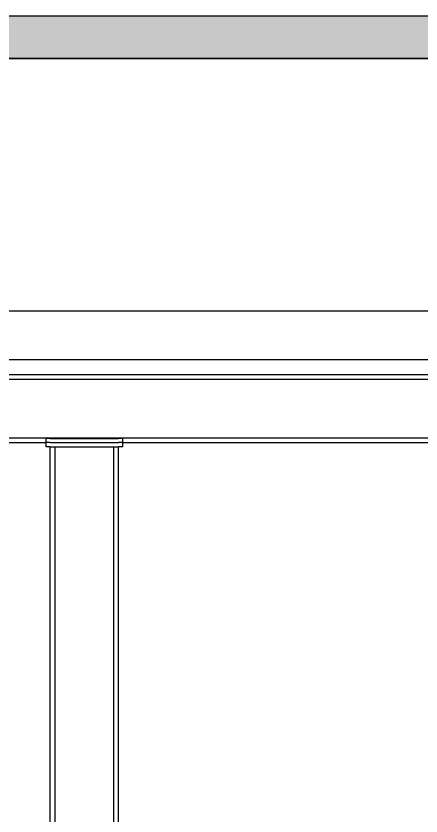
# Model space of a CAD drawing. Header units: millimetres. Extents: x 0 to 157650, y 0 to 89100.
# Drawn here: x 76377 to 79231, y 15793 to 21430 of the extents above; entities that cross this region are included whole.
import ezdxf

# ---------------------------------------------------------------- set-up
doc = ezdxf.new("R2010")
doc.units = ezdxf.units.MM
doc.header["$LTSCALE"] = 150
doc.layers.add('Hatch', color=7, linetype='Continuous', lineweight=18)
doc.layers.add('Visible', color=7, linetype='Continuous', lineweight=25)

msp = doc.modelspace()

# ---------------------------------------------------------------- hatches: boundary and pattern name
at = {"layer": 'Hatch'}
h = msp.add_hatch(dxfattribs=at)
h.set_pattern_fill('AR-CONC', color=256, scale=80.749152, angle=120.0002, style=0)
h.set_pattern_definition([(170.0002, (0, 0), (-245.7093, 526.921), [60.562, -666.1805]), (115.0002, (0, 0), (-469.9926, -400.7258), [48.4495, -532.9444]), (220.4516, (-20.5, 43.9), (-715.702, 126.1953), [51.4697, -566.1663]), (166.1844, (-139.86, -80.75), (-315.1477, 813.1573), [90.843, -999.271]), (216.6358, (-166.1, -13), (-1058.576, 260.317), [77.2045, -849.25]), (111.1843, (-139.9, -80.75), (-1058.576, 260.317), [72.674, -799.417]), (141.0002, (-145.27, 9.37), (40.5542, 579.9778), [60.562, -666.1805]), (86.0002, (-145.3, 9.37), (-605.3405, -122.6257), [48.4495, -532.9444]), (191.4516, (-141.9, 57.7), (-564.7863, 457.352), [51.4697, -566.1663]), (157.50018, (0, 0), (-237.7045, -125.90172), [0, -526.4845, 0, -541.0193, 0, -534.9631]), (127.50018, (0, 0), (-382.0286, 24.72345), [0, -308.4618, 0, -514.3721, 0, -203.8916]), (87.50018, (90.04, -155.95), (-199.7569, 382.4122), [0, -201.8729, 0, -629.8434, 0, -835.7537]), (77.50018, (130.4, -225.88), (-305.4643, 367.409), [0, -262.4347, 0, -418.2806, 0, -593.5063])])
h.paths.add_polyline_path([(71435.7, 21130), (92481.7, 21130), (92481.7, 21430), (91864.8, 21430), (91756.9, 21430), (72160.5, 21430), (72052.6, 21430), (71435.7, 21430)])

# ---------------------------------------------------------------- linework, layer by layer
at = {"layer": 'Visible', "color": 9, "true_color": 0xc0c0c0}
for p, q in [((92481.7, 21430), (71435.7, 21430)), ((90778.7, 21430), (73138.7, 21430)), ((71435.7, 21130), (92481.7, 21130)), ((91483.7, 21130), (72433.7, 21130))]:
    msp.add_line(p, q, dxfattribs=at)
at = {"layer": 'Visible'}
for p, q in [((76012, 19351.5), (79543.7, 19351.5)), ((76012, 19008.6), (79543.7, 19008.6)), ((75169.7, 18904), (79677.8, 18904)), ((75155.8, 18871), (79687.3, 18871)), ((76030.3, 18457), (79687.3, 18457)), ((76618.7, 18454), (76588.7, 18454)), ((76588.7, 18424), (76588.7, 18454)), ((76618.7, 18454), (77098.7, 18454)), ((77128.7, 18454), (77098.7, 18454)), ((77128.7, 18424), (77128.7, 18454)), ((76228.7, 18424), (76588.7, 18424)), ((76618.7, 18424), (76588.7, 18424)), ((76618.7, 18424), (76588.7, 18424)), ((76588.7, 18394), (76588.7, 18424)), ((76618.7, 18394), (76588.7, 18394)), ((76618.7, 18424), (77098.7, 18424)), ((76618.7, 18424), (77098.7, 18424)), ((76618.7, 9160), (76618.7, 18394)), ((76618.7, 18394), (77098.7, 18394)), ((76651.7, 9160), (76651.7, 18394)), ((77065.7, 10720), (77065.7, 18394)), ((77128.7, 18424), (77098.7, 18424)), ((77128.7, 18424), (77098.7, 18424)), ((77098.7, 10720), (77098.7, 18394)), ((77128.7, 18394), (77098.7, 18394)), ((77128.7, 18424), (79687.3, 18424)), ((77128.7, 18394), (77128.7, 18424))]:
    msp.add_line(p, q, dxfattribs=at)

doc.saveas('drawing.dxf')
